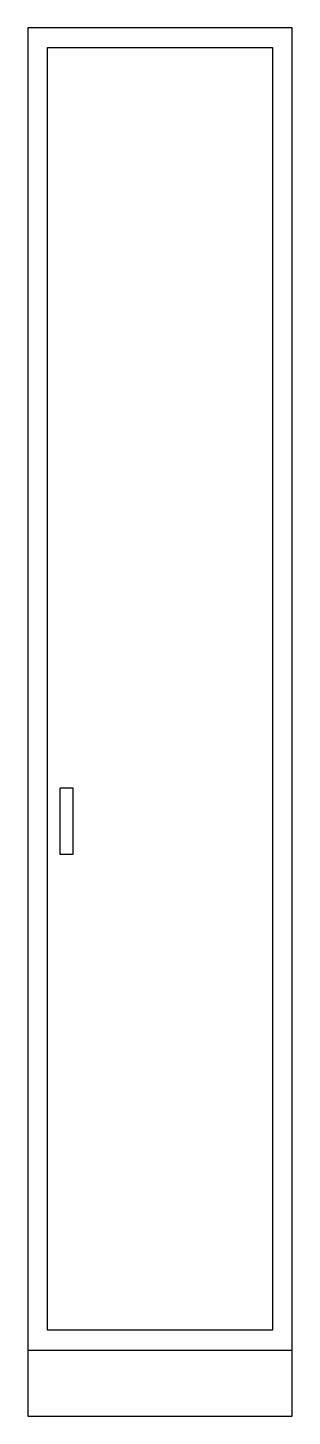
# Model space of a CAD drawing. Header units: millimetres. Extents: x -927.59 to -927.19, y 2713.85 to 2715.95.
import ezdxf

# ---------------------------------------------------------------- set-up
doc = ezdxf.new("R2010")
doc.units = ezdxf.units.MM
doc.header["$LTSCALE"] = 10
doc.layers.add('Móveis_armários', color=2, linetype='Continuous')

msp = doc.modelspace()

# ---------------------------------------------------------------- linework, layer by layer
at = {"layer": 'Móveis_armários'}
for p, q in [((-927.1851, 2715.9456), (-927.5851, 2715.9456)), ((-927.5851, 2715.9456), (-927.5851, 2713.8456)), ((-927.1851, 2713.8456), (-927.1851, 2715.9456)), ((-927.5851, 2713.9456), (-927.1851, 2713.9456)), ((-927.5851, 2713.8456), (-927.1851, 2713.8456))]:
    msp.add_line(p, q, dxfattribs=at)
at = {"layer": 'Móveis_armários', "color": 1}
for points in [[(-927.5551, 2715.9156), (-927.2151, 2715.9156), (-927.2151, 2713.9756), (-927.5551, 2713.9756)], [(-927.5365, 2714.6956), (-927.5165, 2714.6956), (-927.5165, 2714.7956), (-927.5365, 2714.7956)]]:
    msp.add_lwpolyline(points, close=True, dxfattribs=at)

doc.saveas('drawing.dxf')
